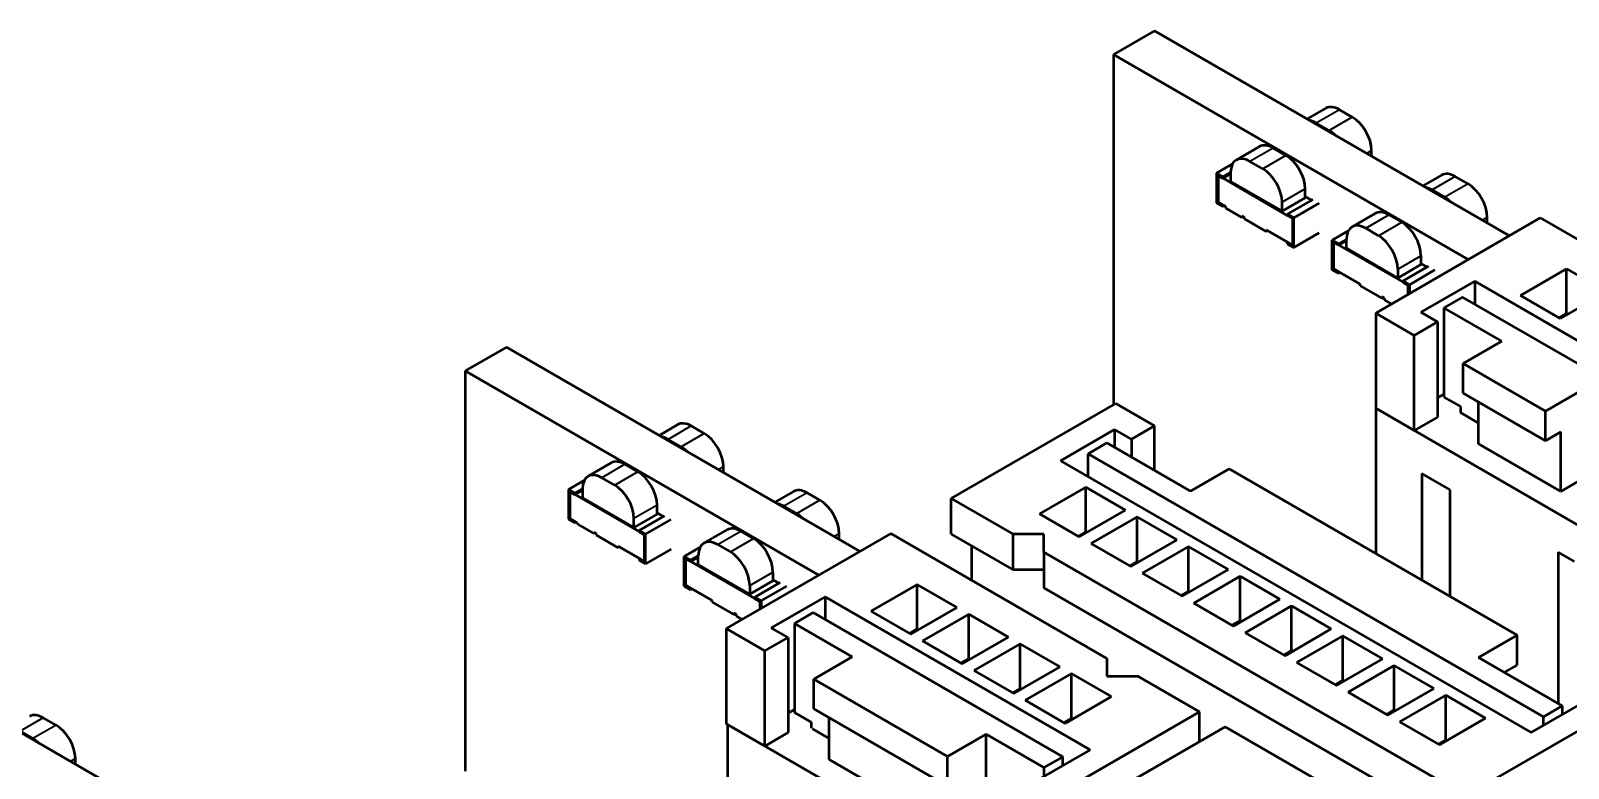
# Model space of a CAD drawing. Header units: millimetres. Extents: x 3137 to 5094, y 789 to 1822.
# Drawn here: x 4057.59 to 4099.86, y 1628.14 to 1648.41 of the extents above; entities that cross this region are included whole.
import ezdxf

# ---------------------------------------------------------------- set-up
doc = ezdxf.new("R2010")
doc.units = ezdxf.units.MM
doc.header["$LTSCALE"] = 1.8
doc.layers.add('외형선(ISO)', color=7, linetype='Continuous', lineweight=50)
doc.layers.add('좁은 외형선(ISO)', color=7, linetype='Continuous', lineweight=35)

msp = doc.modelspace()

# ---------------------------------------------------------------- linework, layer by layer
at = {"layer": '외형선(ISO)'}
for p, q in [((4088.487, 1648.406), (4087.356, 1647.753)), ((4088.487, 1648.406), (4098.245, 1642.772)), ((4097.114, 1642.119), (4087.356, 1647.753)), ((4087.356, 1647.753), (4087.356, 1638.123)), ((4093.196, 1646.276), (4092.687, 1645.982)), ((4093.925, 1646.034), (4093.571, 1646.238)), ((4093.289, 1645.667), (4092.935, 1645.871)), ((4091.372, 1645.222), (4090.736, 1644.855)), ((4092.101, 1644.981), (4091.747, 1645.185)), ((4094.455, 1644.961), (4094.455, 1645.116)), ((4090.632, 1644.746), (4090.193, 1644.492)), ((4090.193, 1644.492), (4090.193, 1643.676)), ((4090.37, 1644.39), (4090.193, 1644.492)), ((4090.229, 1644.431), (4090.37, 1644.349)), ((4090.229, 1643.696), (4090.229, 1644.431)), ((4090.234, 1644.428), (4090.234, 1643.699)), ((4090.37, 1644.39), (4090.58, 1644.512)), ((4090.375, 1644.352), (4090.58, 1644.471)), ((4090.58, 1644.512), (4090.58, 1644.267)), ((4091.464, 1644.614), (4091.111, 1644.818)), ((4096.378, 1644.438), (4095.869, 1644.144)), ((4090.37, 1644.349), (4090.37, 1644.39)), ((4090.37, 1644.349), (4090.375, 1644.352)), ((4092.138, 1643.335), (4090.375, 1644.352)), ((4090.58, 1644.267), (4091.995, 1643.45)), ((4092.631, 1643.818), (4092.631, 1644.062)), ((4096.471, 1643.83), (4096.117, 1644.034)), ((4097.107, 1644.197), (4096.753, 1644.401)), ((4090.193, 1643.676), (4090.37, 1643.574)), ((4090.234, 1643.699), (4090.229, 1643.696)), ((4090.37, 1643.614), (4090.229, 1643.696)), ((4090.234, 1643.699), (4090.375, 1643.617)), ((4090.375, 1643.617), (4090.37, 1643.614)), ((4090.37, 1643.574), (4090.37, 1643.614)), ((4090.411, 1643.597), (4090.37, 1643.574)), ((4090.446, 1643.577), (4090.375, 1643.617)), ((4090.446, 1643.536), (4090.446, 1643.577)), ((4092.631, 1643.818), (4091.995, 1643.45)), ((4091.995, 1643.45), (4091.995, 1643.695)), ((4092.836, 1643.773), (4092.138, 1643.369)), ((4092.315, 1643.267), (4093.013, 1643.671)), ((4092.801, 1643.752), (4092.631, 1643.85)), ((4090.446, 1643.536), (4090.89, 1643.28)), ((4090.961, 1643.279), (4090.89, 1643.321)), ((4090.89, 1643.321), (4090.89, 1643.28)), ((4090.961, 1643.239), (4090.961, 1643.279)), ((4090.961, 1643.239), (4091.558, 1642.894)), ((4092.138, 1643.369), (4092.138, 1643.329)), ((4092.315, 1643.267), (4092.138, 1643.369)), ((4092.138, 1643.329), (4092.279, 1643.247)), ((4092.279, 1643.247), (4092.279, 1642.512)), ((4092.315, 1642.451), (4092.315, 1643.267)), ((4093.918, 1643.018), (4094.554, 1643.385)), ((4099.094, 1643.262), (4094.568, 1640.65)), ((4094.929, 1643.348), (4095.283, 1643.144)), ((4097.637, 1643.123), (4097.637, 1643.279)), ((4099.094, 1643.262), (4100.791, 1642.283)), ((4092.143, 1642.597), (4091.558, 1642.935)), ((4091.558, 1642.935), (4091.558, 1642.894)), ((4093.013, 1642.854), (4092.315, 1642.451)), ((4093.814, 1642.908), (4093.375, 1642.655)), ((4094.293, 1642.981), (4094.646, 1642.776)), ((4092.138, 1642.594), (4092.143, 1642.597)), ((4092.138, 1642.594), (4092.138, 1642.553)), ((4092.279, 1642.512), (4092.138, 1642.594)), ((4092.138, 1642.553), (4092.315, 1642.451)), ((4092.143, 1642.597), (4092.279, 1642.518)), ((4093.375, 1641.839), (4093.375, 1642.655)), ((4093.375, 1642.655), (4093.552, 1642.553)), ((4093.552, 1642.512), (4093.411, 1642.594)), ((4093.411, 1642.594), (4093.411, 1641.859)), ((4093.416, 1641.862), (4093.416, 1642.591)), ((4093.552, 1642.553), (4093.762, 1642.674)), ((4093.552, 1642.512), (4093.552, 1642.553)), ((4093.552, 1642.512), (4093.557, 1642.515)), ((4093.557, 1642.515), (4093.762, 1642.634)), ((4093.557, 1642.515), (4095.32, 1641.498)), ((4093.762, 1642.429), (4093.762, 1642.674)), ((4095.177, 1641.613), (4093.762, 1642.429)), ((4095.177, 1641.613), (4095.813, 1641.98)), ((4096.018, 1641.935), (4095.32, 1641.532)), ((4095.813, 1642.225), (4095.813, 1641.98)), ((4095.813, 1642.013), (4095.983, 1641.915)), ((4093.552, 1641.736), (4093.375, 1641.839)), ((4093.416, 1641.862), (4093.411, 1641.859)), ((4093.411, 1641.859), (4093.552, 1641.777)), ((4093.557, 1641.78), (4093.416, 1641.862)), ((4093.557, 1641.78), (4093.552, 1641.777)), ((4093.552, 1641.736), (4093.552, 1641.777)), ((4093.593, 1641.76), (4093.552, 1641.736)), ((4094.143, 1641.442), (4093.557, 1641.78)), ((4095.177, 1641.858), (4095.177, 1641.613)), ((4095.32, 1641.532), (4095.32, 1641.492)), ((4095.32, 1641.532), (4095.497, 1641.43)), ((4095.461, 1641.41), (4095.32, 1641.492)), ((4095.497, 1641.43), (4096.195, 1641.833)), ((4097.291, 1641.527), (4095.806, 1640.67)), ((4097.291, 1641.527), (4103.16, 1638.139)), ((4097.291, 1641.527), (4097.291, 1640.899)), ((4098.546, 1641.129), (4099.819, 1641.864)), ((4099.819, 1641.864), (4100.915, 1641.231)), ((4099.819, 1640.639), (4099.819, 1641.864)), ((4094.143, 1641.402), (4094.143, 1641.442)), ((4094.143, 1641.402), (4094.74, 1641.057)), ((4094.811, 1641.057), (4094.74, 1641.098)), ((4094.74, 1641.098), (4094.74, 1641.057)), ((4094.811, 1641.016), (4094.811, 1641.057)), ((4095.461, 1641.165), (4095.461, 1641.41)), ((4095.497, 1641.43), (4095.497, 1641.185)), ((4096.958, 1641.09), (4096.442, 1640.792)), ((4102.403, 1637.947), (4096.958, 1641.09)), ((4099.642, 1640.496), (4098.546, 1641.129)), ((4100.915, 1641.231), (4099.642, 1640.496)), ((4094.568, 1640.65), (4095.629, 1640.037)), ((4094.568, 1640.65), (4094.568, 1638.037)), ((4095.007, 1640.903), (4094.811, 1641.016)), ((4096.265, 1640.405), (4095.806, 1640.67)), ((4098.033, 1639.874), (4096.442, 1640.792)), ((4096.442, 1640.792), (4096.442, 1638.343)), ((4099.607, 1640.517), (4099.819, 1640.639)), ((4099.819, 1640.639), (4099.854, 1640.619)), ((4095.629, 1640.037), (4096.265, 1640.405)), ((4096.265, 1640.405), (4096.265, 1637.792)), ((4095.629, 1637.424), (4095.629, 1640.037)), ((4096.973, 1639.261), (4098.033, 1639.874)), ((4070.668, 1639.715), (4069.537, 1639.062)), ((4070.668, 1639.715), (4080.391, 1634.102)), ((4079.26, 1633.448), (4069.537, 1639.062)), ((4069.537, 1639.062), (4069.537, 1628.064)), ((4099.235, 1637.955), (4096.973, 1639.261)), ((4096.973, 1638.445), (4096.973, 1639.261)), ((4099.235, 1637.955), (4100.296, 1638.567)), ((4082.901, 1635.551), (4087.427, 1638.164)), ((4087.427, 1638.164), (4088.487, 1637.551)), ((4096.265, 1638.322), (4096.442, 1638.425)), ((4096.442, 1638.343), (4096.902, 1638.078)), ((4096.902, 1638.078), (4096.902, 1637.914)), ((4099.235, 1637.139), (4096.973, 1638.445)), ((4097.397, 1637.057), (4097.397, 1638.2)), ((4100.558, 1634.579), (4094.568, 1638.037)), ((4094.568, 1638.037), (4094.568, 1634.04)), ((4094.568, 1638.037), (4095.629, 1637.424)), ((4096.265, 1637.792), (4095.629, 1637.424)), ((4096.902, 1637.914), (4097.397, 1637.628)), ((4099.235, 1637.139), (4099.235, 1637.955)), ((4075.377, 1637.584), (4074.868, 1637.29)), ((4076.106, 1637.343), (4075.752, 1637.547)), ((4085.906, 1636.592), (4087.391, 1637.449)), ((4087.851, 1637.184), (4087.391, 1637.449)), ((4087.391, 1637.449), (4087.391, 1636.959)), ((4088.487, 1637.551), (4087.851, 1637.184)), ((4088.487, 1636.327), (4088.487, 1637.551)), ((4099.66, 1637.384), (4099.235, 1637.139)), ((4099.66, 1635.751), (4099.66, 1637.384)), ((4075.469, 1636.976), (4075.116, 1637.18)), ((4086.663, 1636.784), (4087.179, 1637.082)), ((4089.477, 1635.755), (4087.179, 1637.082)), ((4087.851, 1637.184), (4087.851, 1636.694)), ((4099.66, 1635.751), (4097.397, 1637.057)), ((4073.553, 1636.531), (4072.917, 1636.164)), ((4074.282, 1636.29), (4073.928, 1636.494)), ((4076.636, 1636.269), (4076.636, 1636.425)), ((4085.906, 1636.592), (4098.846, 1629.121)), ((4099.179, 1629.558), (4086.663, 1636.784)), ((4086.663, 1636.155), (4086.663, 1636.784)), ((4072.813, 1636.054), (4072.374, 1635.801)), ((4073.645, 1635.922), (4073.292, 1636.127)), ((4090.538, 1636.367), (4089.477, 1635.755)), ((4098.458, 1631.795), (4090.538, 1636.367)), ((4095.841, 1636.24), (4095.841, 1633.306)), ((4096.619, 1635.791), (4095.841, 1636.24)), ((4100.296, 1636.118), (4099.66, 1635.751)), ((4072.374, 1635.801), (4072.374, 1634.985)), ((4072.551, 1635.699), (4072.374, 1635.801)), ((4072.409, 1635.74), (4072.551, 1635.658)), ((4072.409, 1635.005), (4072.409, 1635.74)), ((4072.415, 1635.737), (4072.415, 1635.008)), ((4072.551, 1635.699), (4072.761, 1635.82)), ((4072.551, 1635.658), (4072.551, 1635.699)), ((4072.551, 1635.658), (4072.556, 1635.661)), ((4072.556, 1635.661), (4072.761, 1635.78)), ((4074.319, 1634.644), (4072.556, 1635.661)), ((4072.761, 1635.82), (4072.761, 1635.575)), ((4072.761, 1635.575), (4074.175, 1634.759)), ((4078.559, 1635.747), (4078.05, 1635.453)), ((4079.288, 1635.506), (4078.934, 1635.71)), ((4082.901, 1635.551), (4084.598, 1634.571)), ((4082.901, 1634.571), (4082.901, 1635.551)), ((4086.596, 1635.867), (4085.323, 1635.132)), ((4087.692, 1635.235), (4086.596, 1635.867)), ((4086.596, 1634.643), (4086.596, 1635.867)), ((4096.619, 1632.857), (4096.619, 1635.791)), ((4074.812, 1635.126), (4074.175, 1634.759)), ((4074.812, 1635.126), (4074.812, 1635.371)), ((4074.982, 1635.061), (4074.812, 1635.159)), ((4078.651, 1635.139), (4078.298, 1635.343)), ((4085.323, 1635.132), (4086.419, 1634.5)), ((4086.419, 1634.5), (4087.692, 1635.235)), ((4072.374, 1634.985), (4072.551, 1634.882)), ((4072.415, 1635.008), (4072.409, 1635.005)), ((4072.551, 1634.923), (4072.409, 1635.005)), ((4072.415, 1635.008), (4072.556, 1634.926)), ((4072.556, 1634.926), (4072.551, 1634.923)), ((4072.551, 1634.882), (4072.551, 1634.923)), ((4072.592, 1634.906), (4072.551, 1634.882)), ((4072.627, 1634.886), (4072.556, 1634.926)), ((4072.627, 1634.845), (4072.627, 1634.886)), ((4072.627, 1634.845), (4073.071, 1634.589)), ((4074.175, 1634.759), (4074.175, 1635.004)), ((4075.017, 1635.081), (4074.319, 1634.678)), ((4074.495, 1634.576), (4075.194, 1634.979)), ((4076.099, 1634.327), (4076.735, 1634.694)), ((4088.01, 1635.051), (4086.737, 1634.316)), ((4089.106, 1634.418), (4088.01, 1635.051)), ((4088.01, 1633.826), (4088.01, 1635.051)), ((4073.142, 1634.588), (4073.071, 1634.629)), ((4073.071, 1634.629), (4073.071, 1634.589)), ((4073.142, 1634.547), (4073.142, 1634.588)), ((4073.142, 1634.547), (4073.739, 1634.203)), ((4074.319, 1634.678), (4074.319, 1634.637)), ((4074.495, 1634.576), (4074.319, 1634.678)), ((4074.319, 1634.637), (4074.46, 1634.556)), ((4074.46, 1634.556), (4074.46, 1633.821)), ((4074.495, 1633.76), (4074.495, 1634.576)), ((4076.474, 1634.289), (4076.827, 1634.085)), ((4081.239, 1634.592), (4076.714, 1631.979)), ((4077.11, 1634.657), (4077.464, 1634.453)), ((4079.818, 1634.432), (4079.818, 1634.587)), ((4087.179, 1631.162), (4081.239, 1634.592)), ((4082.901, 1634.571), (4084.598, 1633.591)), ((4085.447, 1634.571), (4084.598, 1634.571)), ((4084.598, 1633.591), (4084.598, 1634.571)), ((4085.447, 1634.081), (4085.447, 1634.571)), ((4086.596, 1634.643), (4086.384, 1634.52)), ((4086.631, 1634.622), (4086.596, 1634.643)), ((4086.737, 1634.316), (4087.833, 1633.683)), ((4087.833, 1633.683), (4089.106, 1634.418)), ((4074.324, 1633.906), (4073.739, 1634.244)), ((4073.739, 1634.244), (4073.739, 1634.203)), ((4074.319, 1633.903), (4074.324, 1633.906)), ((4074.319, 1633.903), (4074.319, 1633.862)), ((4074.46, 1633.821), (4074.319, 1633.903)), ((4074.319, 1633.862), (4074.495, 1633.76)), ((4074.324, 1633.906), (4074.46, 1633.827)), ((4075.194, 1634.163), (4074.495, 1633.76)), ((4075.995, 1634.217), (4075.556, 1633.964)), ((4075.556, 1633.147), (4075.556, 1633.964)), ((4075.556, 1633.964), (4075.733, 1633.862)), ((4075.733, 1633.821), (4075.592, 1633.902)), ((4075.592, 1633.902), (4075.592, 1633.168)), ((4075.597, 1633.171), (4075.597, 1633.899)), ((4075.733, 1633.862), (4075.943, 1633.983)), ((4075.733, 1633.821), (4075.733, 1633.862)), ((4075.738, 1633.824), (4075.943, 1633.942)), ((4075.943, 1633.738), (4075.943, 1633.983)), ((4083.467, 1633.306), (4083.467, 1634.245)), ((4085.447, 1634.081), (4097.043, 1627.386)), ((4085.447, 1634.081), (4085.447, 1633.101)), ((4089.424, 1634.234), (4088.151, 1633.5)), ((4090.52, 1633.602), (4089.424, 1634.234)), ((4089.424, 1633.01), (4089.424, 1634.234)), ((4099.589, 1634.077), (4099.589, 1629.917)), ((4100.032, 1633.821), (4099.589, 1634.077)), ((4075.733, 1633.821), (4075.738, 1633.824)), ((4075.738, 1633.824), (4077.501, 1632.807)), ((4077.357, 1632.922), (4075.943, 1633.738)), ((4077.994, 1633.534), (4077.994, 1633.289)), ((4085.447, 1633.591), (4084.598, 1633.591)), ((4088.01, 1633.826), (4087.798, 1633.704)), ((4088.045, 1633.806), (4088.01, 1633.826)), ((4088.151, 1633.5), (4089.247, 1632.867)), ((4089.247, 1632.867), (4090.52, 1633.602)), ((4075.733, 1633.045), (4075.556, 1633.147)), ((4075.597, 1633.171), (4075.592, 1633.168)), ((4075.592, 1633.168), (4075.733, 1633.086)), ((4075.738, 1633.089), (4075.597, 1633.171)), ((4075.738, 1633.089), (4075.733, 1633.086)), ((4075.733, 1633.045), (4075.733, 1633.086)), ((4075.774, 1633.069), (4075.733, 1633.045)), ((4076.324, 1632.751), (4075.738, 1633.089)), ((4077.357, 1632.922), (4077.994, 1633.289)), ((4077.357, 1633.167), (4077.357, 1632.922)), ((4078.199, 1633.244), (4077.501, 1632.841)), ((4077.677, 1632.739), (4078.376, 1633.142)), ((4077.994, 1633.322), (4078.164, 1633.224)), ((4081.964, 1633.193), (4080.691, 1632.458)), ((4083.06, 1632.561), (4081.964, 1633.193)), ((4081.964, 1631.969), (4081.964, 1633.193)), ((4085.447, 1633.101), (4097.043, 1626.406)), ((4089.424, 1633.01), (4089.212, 1632.887)), ((4089.46, 1632.989), (4089.424, 1633.01)), ((4090.838, 1633.418), (4089.566, 1632.683)), ((4091.934, 1632.785), (4090.838, 1633.418)), ((4090.838, 1632.193), (4090.838, 1633.418)), ((4076.324, 1632.71), (4076.324, 1632.751)), ((4076.324, 1632.71), (4076.921, 1632.366)), ((4077.501, 1632.841), (4077.501, 1632.8)), ((4077.501, 1632.841), (4077.677, 1632.739)), ((4077.642, 1632.719), (4077.501, 1632.8)), ((4077.642, 1632.515), (4077.642, 1632.719)), ((4077.677, 1632.739), (4077.677, 1632.535)), ((4079.436, 1632.857), (4077.951, 1631.999)), ((4086.72, 1628.652), (4079.436, 1632.857)), ((4079.436, 1632.857), (4079.436, 1632.228)), ((4089.566, 1632.683), (4090.662, 1632.05)), ((4090.662, 1632.05), (4091.934, 1632.785)), ((4092.253, 1632.601), (4090.98, 1631.867)), ((4093.349, 1631.969), (4092.253, 1632.601)), ((4092.253, 1631.377), (4092.253, 1632.601)), ((4076.992, 1632.366), (4076.921, 1632.407)), ((4076.921, 1632.407), (4076.921, 1632.366)), ((4076.992, 1632.325), (4076.992, 1632.366)), ((4077.152, 1632.232), (4076.992, 1632.325)), ((4079.104, 1632.42), (4078.588, 1632.122)), ((4079.104, 1632.42), (4085.963, 1628.46)), ((4080.691, 1632.458), (4081.787, 1631.826)), ((4081.787, 1631.826), (4083.06, 1632.561)), ((4083.378, 1632.377), (4082.106, 1631.642)), ((4084.474, 1631.744), (4083.378, 1632.377)), ((4083.378, 1631.152), (4083.378, 1632.377)), ((4090.838, 1632.193), (4090.626, 1632.071)), ((4090.874, 1632.173), (4090.838, 1632.193)), ((4076.714, 1631.979), (4077.775, 1631.366)), ((4076.714, 1631.979), (4076.714, 1629.366)), ((4077.775, 1631.366), (4078.411, 1631.734)), ((4078.411, 1631.734), (4077.951, 1631.999)), ((4078.411, 1631.734), (4078.411, 1629.121)), ((4080.179, 1631.203), (4078.588, 1632.122)), ((4078.588, 1632.122), (4078.588, 1629.672)), ((4081.964, 1631.969), (4081.752, 1631.846)), ((4082, 1631.948), (4081.964, 1631.969)), ((4083.202, 1631.009), (4084.474, 1631.744)), ((4090.98, 1631.867), (4092.076, 1631.234)), ((4092.076, 1631.234), (4093.349, 1631.969)), ((4093.667, 1631.785), (4092.394, 1631.05)), ((4094.763, 1631.152), (4093.667, 1631.785)), ((4093.667, 1630.56), (4093.667, 1631.785)), ((4098.458, 1631.795), (4097.397, 1631.183)), ((4098.458, 1630.979), (4098.458, 1631.795)), ((4052.849, 1631.697), (4062.572, 1626.084)), ((4077.775, 1628.754), (4077.775, 1631.366)), ((4082.106, 1631.642), (4083.202, 1631.009)), ((4084.793, 1631.56), (4083.52, 1630.825)), ((4085.889, 1630.928), (4084.793, 1631.56)), ((4084.793, 1630.336), (4084.793, 1631.56)), ((4092.253, 1631.377), (4092.041, 1631.254)), ((4092.288, 1631.356), (4092.253, 1631.377)), ((4079.118, 1630.591), (4080.179, 1631.203)), ((4083.378, 1631.152), (4083.166, 1631.03)), ((4083.414, 1631.132), (4083.378, 1631.152)), ((4084.616, 1630.193), (4085.889, 1630.928)), ((4087.179, 1631.162), (4087.179, 1630.672)), ((4092.394, 1631.05), (4093.49, 1630.417)), ((4093.49, 1630.417), (4094.763, 1631.152)), ((4095.081, 1630.968), (4093.808, 1630.234)), ((4096.177, 1630.336), (4095.081, 1630.968)), ((4095.081, 1629.744), (4095.081, 1630.968)), ((4097.397, 1631.183), (4099.695, 1629.856)), ((4098.104, 1630.774), (4098.458, 1630.979)), ((4079.118, 1630.591), (4082.795, 1628.468)), ((4079.118, 1629.774), (4079.118, 1630.591)), ((4083.52, 1630.825), (4084.616, 1630.193)), ((4086.207, 1630.744), (4084.934, 1630.009)), ((4087.303, 1630.111), (4086.207, 1630.744)), ((4086.207, 1629.519), (4086.207, 1630.744)), ((4087.179, 1630.672), (4088.028, 1630.672)), ((4089.725, 1629.693), (4088.028, 1630.672)), ((4093.667, 1630.56), (4093.455, 1630.438)), ((4093.702, 1630.54), (4093.667, 1630.56)), ((4084.793, 1630.336), (4084.581, 1630.213)), ((4084.828, 1630.315), (4084.793, 1630.336)), ((4086.03, 1629.376), (4087.303, 1630.111)), ((4093.808, 1630.234), (4094.904, 1629.601)), ((4094.904, 1629.601), (4096.177, 1630.336)), ((4096.495, 1630.152), (4095.223, 1629.417)), ((4097.591, 1629.519), (4096.495, 1630.152)), ((4096.495, 1628.927), (4096.495, 1630.152)), ((4078.411, 1629.652), (4078.588, 1629.754)), ((4078.588, 1629.672), (4079.047, 1629.407)), ((4079.118, 1629.774), (4082.795, 1627.651)), ((4084.934, 1630.009), (4086.03, 1629.376)), ((4089.725, 1629.693), (4085.199, 1627.08)), ((4089.725, 1628.876), (4089.725, 1629.693)), ((4095.081, 1629.744), (4094.869, 1629.621)), ((4095.116, 1629.723), (4095.081, 1629.744)), ((4097.043, 1627.386), (4101.569, 1629.999)), ((4098.846, 1629.121), (4100.331, 1629.978)), ((4099.179, 1629.558), (4099.695, 1629.856)), ((4099.695, 1629.856), (4099.695, 1629.611)), ((4058.287, 1629.325), (4057.933, 1629.529)), ((4076.714, 1629.366), (4077.775, 1628.754)), ((4085.235, 1624.447), (4076.749, 1629.346)), ((4076.749, 1629.346), (4076.749, 1623.246)), ((4079.047, 1629.407), (4079.047, 1629.244)), ((4079.083, 1629.223), (4079.542, 1628.958)), ((4079.542, 1628.386), (4079.542, 1629.529)), ((4090.432, 1629.284), (4085.906, 1626.672)), ((4086.207, 1629.519), (4085.995, 1629.397)), ((4086.242, 1629.499), (4086.207, 1629.519)), ((4096.372, 1625.855), (4090.432, 1629.284)), ((4095.223, 1629.417), (4096.319, 1628.784)), ((4096.319, 1628.784), (4097.591, 1629.519)), ((4099.179, 1629.313), (4099.179, 1629.558)), ((4057.65, 1628.958), (4057.297, 1629.162)), ((4078.411, 1629.121), (4077.775, 1628.754)), ((4082.795, 1628.468), (4083.856, 1629.08)), ((4083.856, 1629.08), (4085.447, 1628.162)), ((4083.856, 1626.631), (4083.856, 1629.08)), ((4096.495, 1628.927), (4096.283, 1628.805)), ((4096.531, 1628.907), (4096.495, 1628.927)), ((4058.817, 1628.252), (4058.817, 1628.407)), ((4079.542, 1628.386), (4083.219, 1626.263)), ((4082.795, 1627.651), (4082.795, 1628.468)), ((4086.72, 1628.652), (4085.235, 1627.794)), ((4085.963, 1628.46), (4085.447, 1628.162)), ((4085.963, 1628.215), (4085.963, 1628.46)), ((4085.447, 1628.162), (4085.447, 1627.917))]:
    msp.add_line(p, q, dxfattribs=at)
for centre, major_axis, start_param, end_param in [((4093.571, 1645.626), (-0.375, 0.65), 5.497787, 6.283185), ((4092.935, 1645.259), (-0.375, 0.65), 5.497787, 5.825855), ((4093.925, 1645.422), (-0.375, 0.65), 3.926991, 5.497787), ((4091.747, 1644.573), (-0.375, 0.65), 5.497787, 6.283185), ((4093.289, 1645.055), (-0.375, 0.65), 5.169719, 5.497787), ((4091.111, 1644.205), (-0.375, 0.65), 5.497787, 7.068583), ((4092.101, 1644.369), (-0.375, 0.65), 3.926991, 5.497787), ((4091.464, 1644.001), (-0.375, 0.65), 3.926991, 5.497787), ((4096.753, 1643.789), (-0.375, 0.65), 5.497787, 6.283185), ((4096.117, 1643.422), (-0.375, 0.65), 5.497787, 5.825855), ((4097.107, 1643.585), (-0.375, 0.65), 3.926991, 5.497787), ((4096.471, 1643.217), (-0.375, 0.65), 5.169719, 5.497787), ((4091.224, 1643.046), (-0.525, 0), 5.30614, 5.402404), ((4094.293, 1642.368), (-0.375, 0.65), 5.497787, 7.068583), ((4094.929, 1642.736), (-0.375, 0.65), 5.497787, 6.283185), ((4095.283, 1642.532), (0.375, -0.65), 0.785398, 2.356194), ((4091.224, 1643.046), (-0.425, 0), 2.474115, 2.593716), ((4094.646, 1642.164), (0.375, -0.65), 0.785398, 2.356194), ((4094.406, 1641.209), (-0.425, 0), 2.474115, 2.593716), ((4075.116, 1636.567), (-0.375, 0.65), 5.497787, 5.825855), ((4075.752, 1636.935), (-0.375, 0.65), 5.497787, 6.283185), ((4076.106, 1636.731), (-0.375, 0.65), 3.926991, 5.497787), ((4075.469, 1636.363), (-0.375, 0.65), 5.169719, 5.497787), ((4073.928, 1635.882), (-0.375, 0.65), 5.497787, 6.283185), ((4073.292, 1635.514), (-0.375, 0.65), 5.497787, 7.068583), ((4074.282, 1635.678), (-0.375, 0.65), 3.926991, 5.497787), ((4073.645, 1635.31), (-0.375, 0.65), 3.926991, 5.497787), ((4078.934, 1635.098), (-0.375, 0.65), 5.497787, 6.283185), ((4078.298, 1634.73), (-0.375, 0.65), 5.497787, 5.825855), ((4078.651, 1634.526), (-0.375, 0.65), 5.169719, 5.497787), ((4079.288, 1634.894), (-0.375, 0.65), 3.926991, 5.497787), ((4077.11, 1634.045), (-0.375, 0.65), 5.497787, 6.283185), ((4073.405, 1634.355), (-0.525, 0), 5.30614, 5.402404), ((4076.474, 1633.677), (-0.375, 0.65), 5.497787, 7.068583), ((4077.464, 1633.84), (0.375, -0.65), 0.785398, 2.356194), ((4073.405, 1634.355), (-0.425, 0), 2.474115, 2.593716), ((4076.827, 1633.473), (0.375, -0.65), 0.785398, 2.356194), ((4076.587, 1632.518), (-0.425, 0), 2.474115, 2.593716), ((4057.933, 1628.917), (-0.375, 0.65), 5.497787, 6.283185), ((4058.287, 1628.713), (-0.375, 0.65), 3.926991, 5.497787), ((4057.65, 1628.345), (-0.375, 0.65), 5.169719, 5.497787)]:
    msp.add_ellipse(centre, major_axis=major_axis, ratio=0.57735, start_param=start_param, end_param=end_param, dxfattribs=at)
at = {"layer": '좁은 외형선(ISO)'}
for p, q in [((4093.571, 1646.238), (4092.935, 1645.871)), ((4093.925, 1646.034), (4093.289, 1645.667)), ((4091.747, 1645.185), (4091.111, 1644.818)), ((4092.101, 1644.981), (4091.464, 1644.614)), ((4094.455, 1645.116), (4094.321, 1645.038)), ((4092.631, 1644.062), (4091.995, 1643.695)), ((4096.753, 1644.401), (4096.117, 1644.034)), ((4097.107, 1644.197), (4096.471, 1643.83)), ((4094.293, 1642.981), (4094.929, 1643.348)), ((4094.646, 1642.776), (4095.283, 1643.144)), ((4097.637, 1643.279), (4097.503, 1643.201)), ((4095.177, 1641.858), (4095.813, 1642.225)), ((4075.752, 1637.547), (4075.116, 1637.18)), ((4076.106, 1637.343), (4075.469, 1636.976)), ((4073.928, 1636.494), (4073.292, 1636.127)), ((4076.636, 1636.425), (4076.502, 1636.347)), ((4074.282, 1636.29), (4073.645, 1635.922)), ((4078.934, 1635.71), (4078.298, 1635.343)), ((4074.812, 1635.371), (4074.175, 1635.004)), ((4079.288, 1635.506), (4078.651, 1635.139)), ((4076.474, 1634.289), (4077.11, 1634.657)), ((4076.827, 1634.085), (4077.464, 1634.453)), ((4079.818, 1634.587), (4079.684, 1634.51)), ((4077.357, 1633.167), (4077.994, 1633.534)), ((4057.933, 1629.529), (4057.297, 1629.162)), ((4058.287, 1629.325), (4057.65, 1628.958)), ((4058.817, 1628.407), (4058.683, 1628.329))]:
    msp.add_line(p, q, dxfattribs=at)

doc.saveas('drawing.dxf')
